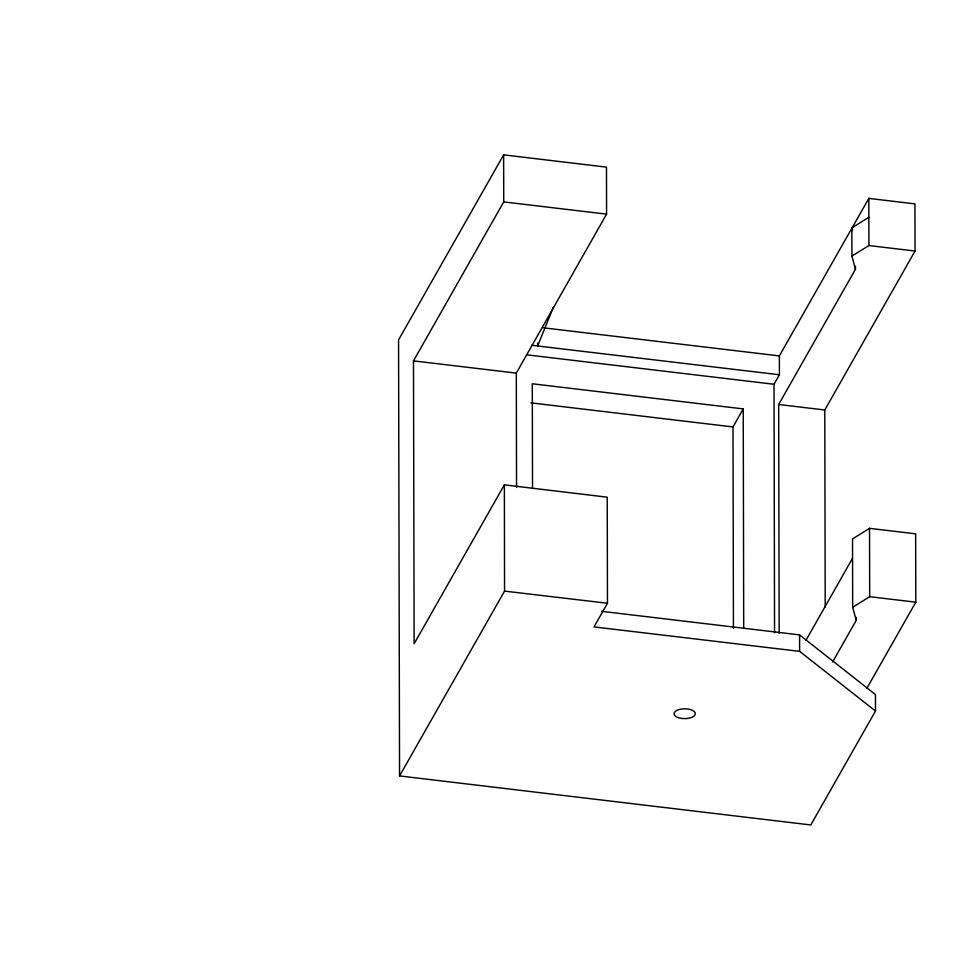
<?xml version="1.0" encoding="UTF-8"?>
<svg xmlns="http://www.w3.org/2000/svg" width="964" height="964" viewBox="0 0 964 964"><rect width="100%" height="100%" fill="white"/><g stroke="black" fill="none" stroke-linecap="round" stroke-linejoin="round"><path stroke-width="1.45" d="M553.444 307.046L537.611 345.98L537.611 343.076M503.642 154.855L398.554 339.906L399.554 775.936L810.796 824.955L875.493 711.022L799.626 651.351L594.017 626.913L607.465 603.259L607.224 497.183L504.365 484.856L414.134 643.759L413.484 360.873L503.726 201.898L503.642 154.855L606.477 167.146L606.573 214.141L516.306 373.116L516.547 487.483M733.435 628.492L733.001 426.944L743.232 408.905L532.297 383.768L532.526 487.555M774.55 632.697L774.02 384.262L779.406 374.767L779.37 355.909L868.817 198.379L914.944 203.886L915.041 251.038L824.786 409.989L825.208 607.055M805.868 640.47L852.393 558.505M399.554 775.936L504.558 591.101L504.365 484.856M779.153 633.143L778.671 404.494L855.454 269.269L855.442 266.293M832.607 661.979L856.249 620.358L856.237 617.382M866.961 688.163L915.8 602.175L915.655 533.839L869.528 528.344L852.525 538.948L852.682 607.296L856.249 620.358M855.454 269.269L851.911 256.062L851.839 227.89L868.865 217.249M852.682 607.296L869.685 596.692L915.8 602.175M851.911 256.062L868.926 245.543L915.041 251.038M503.726 201.898L606.573 214.141M543.539 327.832L779.37 355.909M531.742 345.281L779.406 374.767M526.573 354.8L774.02 384.262M413.484 360.873L516.306 373.116M778.671 404.494L824.786 409.989M530.971 402.868L733.001 426.944M504.558 591.101L607.465 603.259M601.428 611.297L799.59 634.89L875.457 694.574L875.493 711.022M851.839 227.89L852.55 230.504M868.817 198.379L868.926 245.543M869.528 528.344L869.685 596.692M799.59 634.89L799.626 651.351M743.232 408.905L743.714 628.504M678.258 717.626A10.628 4.904 -0.1 0 0 695.225 714.312A10.628 4.904 -0.1 0 0 680.56 709.203A10.628 4.904 -0.1 0 0 678.258 717.626"/></g></svg>
